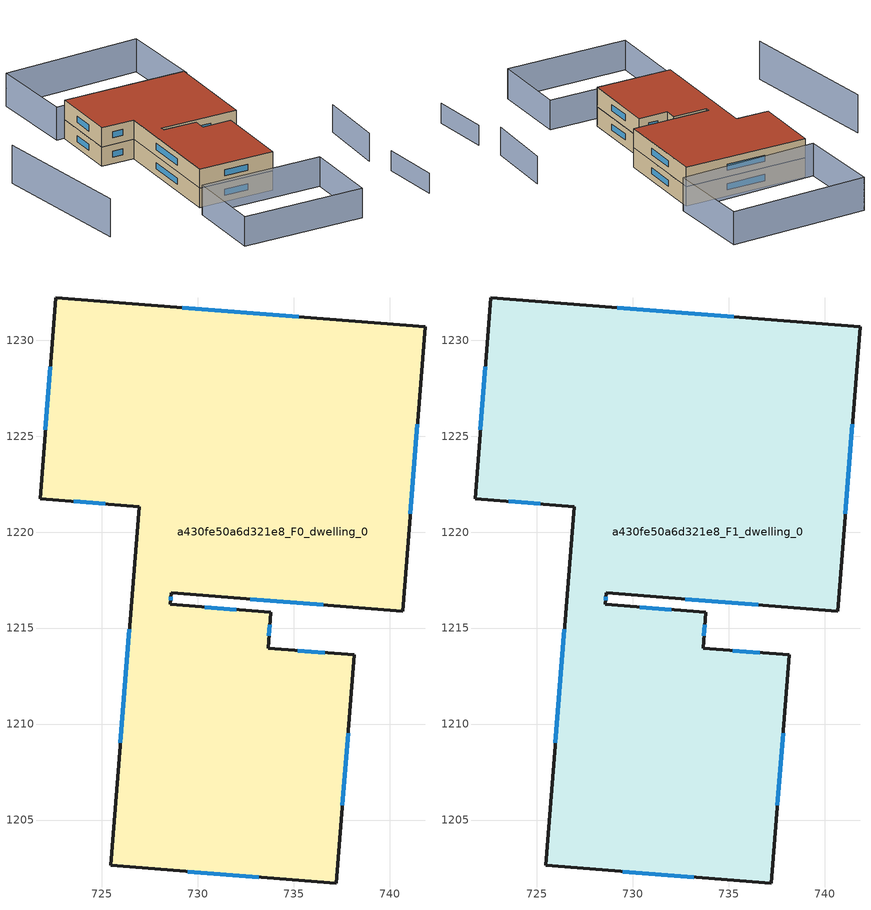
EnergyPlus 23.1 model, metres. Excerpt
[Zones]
a430fe50a6d321e8_F0_dwelling_0
 floor ground (EU_floor_Construction): 741.84,1230.69 740.67,1215.88 728.62,1216.83 728.57,1216.24 733.81,1215.82 733.66,1213.95 738.15,1213.6 737.21,1201.71 725.47,1202.63 726.94,1221.33 721.78,1221.74 722.61,1232.21 z0
 wall outside (EU_wall_Construction): 722.61,1232.21 721.78,1221.74 726.94,1221.33 725.47,1202.63 737.21,1201.71 738.15,1213.6 733.66,1213.95 733.81,1215.82 728.57,1216.24 728.62,1216.83 740.67,1215.88 741.84,1230.69 722.61,1232.21 z0:3
 window (EU_Window_Construction): 722.33,1228.62 722.07,1225.32 / 735.25,1231.21 729.19,1231.69 / 741.07,1220.95 741.44,1225.62 / 732.75,1216.51 736.55,1216.21 / 728.59,1216.44 728.6,1216.63 / 732.02,1215.96 730.37,1216.09 / 733.71,1214.59 733.76,1215.18 / 736.61,1213.72 735.2,1213.83 / 737.53,1205.78 737.83,1209.53 / 729.49,1202.32 733.19,1202.03 / 726.44,1214.93 725.97,1209.04 / 723.55,1221.6 725.18,1221.47 z1.03:1.97
a430fe50a6d321e8_F1_dwelling_0
 floor to a430fe50a6d321e8_F0_dwelling_0 (EU_floor_Construction): 741.84,1230.69 740.67,1215.88 728.62,1216.83 728.57,1216.24 733.81,1215.82 733.66,1213.95 738.15,1213.6 737.21,1201.71 725.47,1202.63 726.94,1221.33 721.78,1221.74 722.61,1232.21 z3
 wall outside (EU_wall_Construction): 722.61,1232.21 721.78,1221.74 726.94,1221.33 725.47,1202.63 737.21,1201.71 738.15,1213.6 733.66,1213.95 733.81,1215.82 728.57,1216.24 728.62,1216.83 740.67,1215.88 741.84,1230.69 722.61,1232.21 z3:6
 window (EU_Window_Construction): 722.33,1228.62 722.07,1225.32 / 735.25,1231.21 729.19,1231.69 / 741.07,1220.95 741.44,1225.62 / 732.75,1216.51 736.55,1216.21 / 728.59,1216.44 728.6,1216.63 / 732.02,1215.96 730.37,1216.09 / 733.71,1214.59 733.76,1215.18 / 736.61,1213.72 735.2,1213.83 / 737.53,1205.78 737.83,1209.53 / 729.49,1202.32 733.19,1202.03 / 726.44,1214.93 725.97,1209.04 / 723.55,1221.6 725.18,1221.47 z4.03:4.97
 roof outside (EU_roof_Construction): 737.21,1201.71 738.15,1213.6 733.66,1213.95 733.81,1215.82 728.57,1216.24 728.62,1216.83 740.67,1215.88 741.84,1230.69 722.61,1232.21 721.78,1221.74 726.94,1221.33 725.47,1202.63 z6
shading: 754.8,1188.53 754.6,1197.65 z0:3.1; 742.51,1187.08 723.51,1188.52 / 723.51,1188.52 724.41,1200.49 / 724.41,1200.49 743.41,1199.05 / 743.41,1199.05 742.51,1187.08 z0:4.6; 753.87,1202.08 754.95,1212.83 z0:4.3; 708.25,1224.14 709.65,1201.71 z0:5.9; 743.04,1231.7 721.45,1232.47 / 721.45,1232.47 721.92,1245.81 / 721.92,1245.81 743.52,1245.04 / 743.52,1245.04 743.04,1231.7 z0:5.1
[Building]
EU S2 Campaign: North Axis=0; Terrain=City; Solar Distribution=FullExterior
[Site:Location]
Cape.Town.Intl.AP: Latitude=-33.965; Longitude=18.602; Time Zone=2; Elevation=46
[SizingPeriod:WeatherFileDays]
AnnualSizingPeriod: Begin Month=1; Begin Day of Month=1; End Month=12; End Day of Month=31; Day of Week for Start Day=Monday; Use Weather File Daylight Saving Period=No; Use Weather File Rain and Snow Indicators=No
[MATERIAL]
EU_InternalMass_Material: Roughness=MediumRough; Thickness=0.1; Conductivity=1; Density=1800; Specific Heat=900; Thermal Absorptance=0.9; Solar Absorptance=0.7; Visible Absorptance=0.7
[MATERIAL:NOMASS] Roughness=MediumRough; Thermal Absorptance=0.9; Solar Absorptance=0.7; Visible Absorptance=0.7
Name | Thermal Resistance
EU_wall_NoMass | 0.493876
EU_roof_NoMass | 0.449382
EU_floor_NoMass | 1.25
[WINDOWMATERIAL:SIMPLEGLAZINGSYSTEM]
EU_Window_SimpleGlazing: UFactor=4.4; Solar Heat Gain Coefficient=0.85; Visible Transmittance=0.85
[CONSTRUCTION]
EU_wall_Construction: EU_wall_NoMass
EU_roof_Construction: EU_roof_NoMass
EU_floor_Construction: EU_floor_NoMass
EU_Window_Construction: EU_Window_SimpleGlazing
EU_InternalMass_Construction: EU_InternalMass_Material
[ZONE] Type=1; Multiplier=1; Ceiling Height=autocalculate; Volume=1258.19; Floor Area=autocalculate; Part of Total Floor Area=Yes
a430fe50a6d321e8_F0_dwelling_0; a430fe50a6d321e8_F1_dwelling_0
[INTERNALMASS] Construction=EU_InternalMass_Construction; Surface Area=419.398
Name | Zone or ZoneList
a430fe50a6d321e8_F0_dwelling_0_EU_InternalMass | a430fe50a6d321e8_F0_dwelling_0
a430fe50a6d321e8_F1_dwelling_0_EU_InternalMass | a430fe50a6d321e8_F1_dwelling_0
[OTHEREQUIPMENT] Fuel Type=Electricity; Design Level Calculation Method=Watts/Area; Power per Zone Floor Area=1; Fraction Latent=0; Fraction Radiant=0; Fraction Lost=0; Carbon Dioxide Generation Rate=0; EndUse Subcategory=EU_Step8_InternalGains
Name | Zone or ZoneList or Space or SpaceList | Schedule
EU_Step8_InternalGain_a430fe50a6d321e8_F0_dwelling_0_f000 | a430fe50a6d321e8_F0_dwelling_0 | EU_Step8_GainSchedule_a430fe50a6d321e8_F0_dwelling_0_f000
EU_Step8_InternalGain_a430fe50a6d321e8_F1_dwelling_0_f000 | a430fe50a6d321e8_F1_dwelling_0 | EU_Step8_GainSchedule_a430fe50a6d321e8_F1_dwelling_0_f000
[ZONEVENTILATION:DESIGNFLOWRATE] Schedule=EU_AlwaysOn; Design Flow Rate Calculation Method=AirChanges/Hour; Air Changes per Hour=0.64; Ventilation Type=Natural; Fan Pressure Rise=0; Fan Total Efficiency=1; Constant Term Coefficient=1; Temperature Term Coefficient=0; Velocity Term Coefficient=0; Velocity Squared Term Coefficient=0; Minimum Indoor Temperature=-100; Maximum Indoor Temperature=100; Delta Temperature=-100; Minimum Outdoor Temperature=-100; Maximum Outdoor Temperature=100; Maximum Wind Speed=40
Name | Zone or ZoneList or Space or SpaceList
EU_ConstantAir_a430fe50a6d321e8_F0_dwelling_0 | a430fe50a6d321e8_F0_dwelling_0
EU_ConstantAir_a430fe50a6d321e8_F1_dwelling_0 | a430fe50a6d321e8_F1_dwelling_0
[HVACTEMPLATE:THERMOSTAT] Constant Heating Setpoint=20; Constant Cooling Setpoint=50
EU_HeatOnly_a430fe50a6d321e8_F0_dwelling_0; EU_HeatOnly_a430fe50a6d321e8_F1_dwelling_0
[HVACTEMPLATE:ZONE:IDEALLOADSAIRSYSTEM] System Availability Schedule=EU_AlwaysOn; Maximum Heating Supply Air Temperature=50; Minimum Cooling Supply Air Temperature=13; Maximum Heating Supply Air Humidity Ratio=0.0156; Minimum Cooling Supply Air Humidity Ratio=0.0077; Heating Limit=NoLimit; Cooling Limit=NoLimit; Heating Availability Schedule=EU_AlwaysOn; Cooling Availability Schedule=EU_CoolingOff; Dehumidification Control Type=ConstantSensibleHeatRatio; Cooling Sensible Heat Ratio=0.7; Dehumidification Setpoint=60; Humidification Control Type=None; Humidification Setpoint=30; Outdoor Air Method=None; Outdoor Air Flow Rate per Person=0.00944; Outdoor Air Flow Rate per Zone Floor Area=0; Outdoor Air Flow Rate per Zone=0; Demand Controlled Ventilation Type=None; Outdoor Air Economizer Type=NoEconomizer; Heat Recovery Type=None; Sensible Heat Recovery Effectiveness=0.7; Latent Heat Recovery Effectiveness=0.65
Name | Template Thermostat
a430fe50a6d321e8_F0_dwelling_0 | EU_HeatOnly_a430fe50a6d321e8_F0_dwelling_0
a430fe50a6d321e8_F1_dwelling_0 | EU_HeatOnly_a430fe50a6d321e8_F1_dwelling_0
[SIZING:ZONE] Zone Cooling Design Supply Air Temperature Input Method=SupplyAirTemperature; Zone Cooling Design Supply Air Temperature=13; Zone Heating Design Supply Air Temperature Input Method=SupplyAirTemperature; Zone Heating Design Supply Air Temperature=50; Zone Cooling Design Supply Air Humidity Ratio=0.008; Zone Heating Design Supply Air Humidity Ratio=0.008; Cooling Design Air Flow Method=DesignDay; Cooling Design Air Flow Rate=0; Cooling Minimum Air Flow per Zone Floor Area=0.000762; Cooling Minimum Air Flow=0; Cooling Minimum Air Flow Fraction=0.2; Heating Design Air Flow Method=DesignDay; Heating Design Air Flow Rate=0; Heating Maximum Air Flow per Zone Floor Area=0.002032; Heating Maximum Air Flow=0.141576; Heating Maximum Air Flow Fraction=0.3; Account for Dedicated Outdoor Air System=No; Dedicated Outdoor Air System Control Strategy=NeutralSupplyAir; Dedicated Outdoor Air Low Setpoint Temperature for Design=autosize; Dedicated Outdoor Air High Setpoint Temperature for Design=autosize; Zone Load Sizing Method=Sensible Load Only No Latent Load; Zone Latent Cooling Design Supply Air Humidity Ratio Input Method=HumidityRatioDifference; Zone Cooling Design Supply Air Humidity Ratio Difference=0.005; Zone Latent Heating Design Supply Air Humidity Ratio Input Method=HumidityRatioDifference; Zone Humidification Design Supply Air Humidity Ratio Difference=0.005
a430fe50a6d321e8_F0_dwelling_0; a430fe50a6d321e8_F1_dwelling_0
[SCHEDULE:CONSTANT]
Name | Hourly Value
EU_AlwaysOn | 1
EU_CoolingOff | 0
[SCHEDULE:FILE] Column Number=1; Rows to Skip at Top=0; Number of Hours of Data=8760; Column Separator=Comma; Interpolate to Timestep=No; Minutes per Item=60; Adjust Schedule for Daylight Savings=Yes
Name | File
EU_Step8_GainSchedule_a430fe50a6d321e8_F0_dwelling_0_f000 | ../../schedules/a430fe50a6d321e8/a430fe50a6d321e8_F0_dwelling_0_f000_gain.csv
EU_Step8_GainSchedule_a430fe50a6d321e8_F1_dwelling_0_f000 | ../../schedules/a430fe50a6d321e8/a430fe50a6d321e8_F1_dwelling_0_f000_gain.csv
